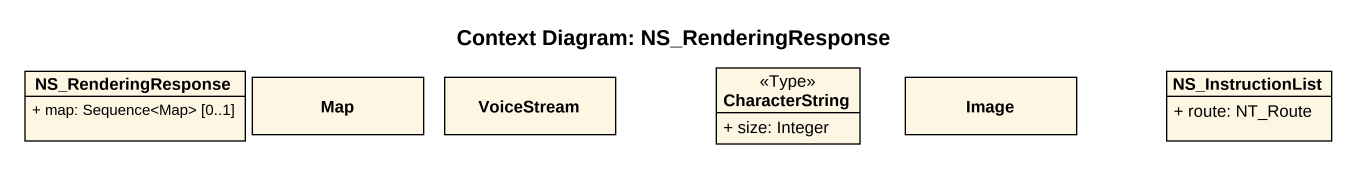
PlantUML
@startuml
title Context Diagram: NS_RenderingResponse
hide circle
hide empty members
skinparam classAttributeIconSize 0
class NS_RenderingResponse {
  + map: Sequence<Map> [0..1]
}
class "Map" as Map_
class VoiceStream
class CharacterString <<Type>> {
  + size: Integer
}
class Image
class NS_InstructionList {
  + route: NT_Route
}
@enduml
